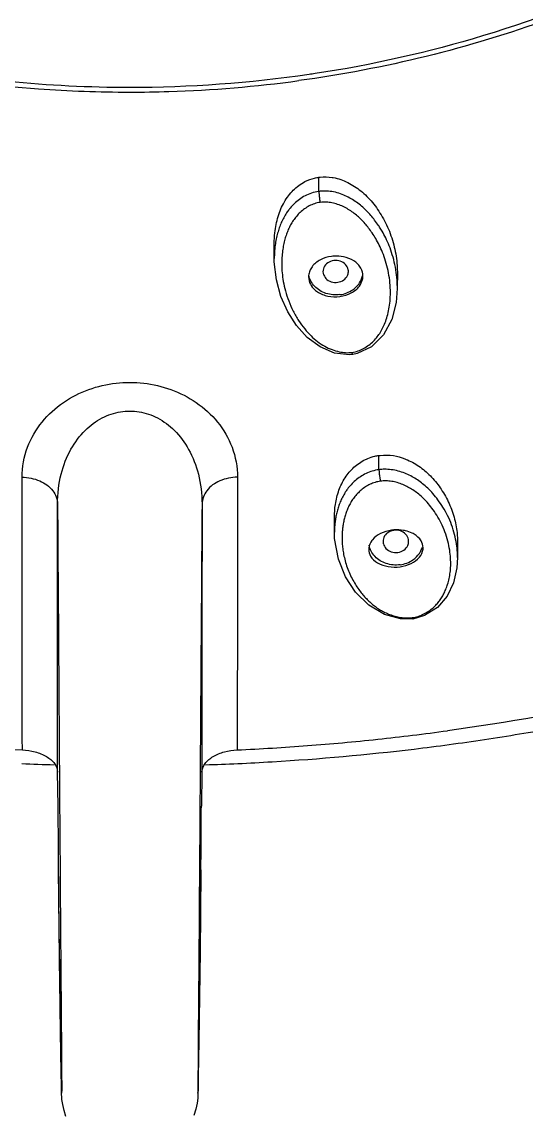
# Model space of a CAD drawing. Extents: x -1802 to -1505, y -7177 to -6757.
# Drawn here: x -1725.22 to -1711.32, y -6979.46 to -6949.41 of the extents above; entities that cross this region are included whole.
import ezdxf

# ---------------------------------------------------------------- set-up
doc = ezdxf.new("R2010")
doc.units = 0
doc.header["$LTSCALE"] = 5
doc.header["$MEASUREMENT"] = 0
doc.layers.add('DWG', color=7, linetype='CONTINUOUS')

msp = doc.modelspace()

# ---------------------------------------------------------------- linework, layer by layer
at = {"layer": 'DWG'}
for p, q in [((-1717.035, -6954.09), (-1717.035, -6953.698)), ((-1718.262, -6955.942), (-1718.262, -6955.531)), ((-1718.261, -6956.028), (-1718.262, -6955.94)), ((-1714.869, -6956.322), (-1714.87, -6956.765)), ((-1715.376, -6961.764), (-1715.376, -6961.372)), ((-1716.604, -6963.494), (-1716.604, -6963.071)), ((-1716.598, -6963.658), (-1716.604, -6963.488)), ((-1713.211, -6963.75), (-1713.211, -6964.189)), ((-1713.211, -6964.188), (-1713.228, -6964.47)), ((-1713.497, -6965.253), (-1713.762, -6965.562)), ((-1713.762, -6965.562), (-1714.118, -6965.788)), ((-1714.118, -6965.788), (-1714.442, -6965.883)), ((-1724.22, -6971.04), (-1724.237, -6970.105)), ((-1720.256, -6970.105), (-1720.273, -6971.04)), ((-1724.201, -6973.59), (-1724.208, -6972.796)), ((-1724.208, -6972.796), (-1724.208, -6972.801)), ((-1720.285, -6972.796), (-1720.296, -6974.008)), ((-1724.192, -6974.433), (-1724.201, -6973.59)), ((-1720.296, -6974.008), (-1720.308, -6975.052)), ((-1724.179, -6975.531), (-1724.192, -6974.433)), ((-1720.308, -6975.052), (-1720.324, -6976.288)), ((-1724.16, -6976.973), (-1724.179, -6975.531)), ((-1720.324, -6976.288), (-1720.342, -6977.527)), ((-1724.133, -6978.672), (-1724.16, -6976.973)), ((-1720.342, -6977.527), (-1720.357, -6978.5)), ((-1724.128, -6978.899), (-1724.133, -6978.672)), ((-1720.357, -6978.5), (-1720.364, -6978.87)), ((-1720.364, -6978.87), (-1720.367, -6978.953))]:
    msp.add_line(p, q, dxfattribs=at)
for points in [[(-1716.6, -6958.547), (-1717.001, -6958.379), (-1717.352, -6958.117), (-1717.649, -6957.788), (-1717.893, -6957.406), (-1718.078, -6956.985), (-1718.203, -6956.531), (-1718.261, -6956.028)], [(-1714.87, -6956.766), (-1714.9, -6957.154), (-1715.024, -6957.626), (-1715.248, -6958.048), (-1715.58, -6958.374)], [(-1716.1, -6958.587), (-1716.193, -6958.596), (-1716.6, -6958.547)], [(-1716.1, -6958.587), (-1716.107, -6958.575), (-1716.12, -6958.529)], [(-1715.58, -6958.374), (-1715.974, -6958.562), (-1716.1, -6958.587)], [(-1715.225, -6965.76), (-1715.659, -6965.501), (-1716.02, -6965.141), (-1716.299, -6964.715), (-1716.495, -6964.228), (-1716.598, -6963.658)], [(-1713.228, -6964.47), (-1713.325, -6964.888), (-1713.497, -6965.253)], [(-1714.442, -6965.883), (-1714.78, -6965.881), (-1715.225, -6965.76)], [(-1714.442, -6965.883), (-1714.447, -6965.877), (-1714.457, -6965.844)], [(-1724.005, -6979.605), (-1724.059, -6979.438), (-1724.096, -6979.274), (-1724.116, -6979.133), (-1724.123, -6979.046), (-1724.125, -6979.004), (-1724.126, -6978.971), (-1724.128, -6978.899)], [(-1720.367, -6978.953), (-1720.368, -6978.987), (-1720.369, -6979.025), (-1720.374, -6979.095), (-1720.39, -6979.231), (-1720.423, -6979.395), (-1720.476, -6979.573)]]:
    msp.add_lwpolyline(points, dxfattribs=at)
for points, start_tangent, end_tangent in [([(-1778.246, -6921.242), (-1778.171, -6923.758), (-1776.957, -6931.55), (-1774.296, -6939.067), (-1770.259, -6946.111), (-1764.95, -6952.498), (-1758.508, -6958.061), (-1751.109, -6962.647), (-1742.947, -6966.136), (-1734.238, -6968.437), (-1725.208, -6969.491)], (-0.000085, -1), (0.998958, -0.04564)), ([(-1666.246, -6921.242), (-1666.373, -6924.492), (-1666.936, -6928.8), (-1667.944, -6933.048), (-1669.389, -6937.2), (-1671.26, -6941.224), (-1673.541, -6945.086), (-1676.214, -6948.757), (-1679.258, -6952.207), (-1682.649, -6955.407), (-1686.357, -6958.332), (-1690.355, -6960.958), (-1694.61, -6963.265), (-1699.087, -6965.233), (-1703.751, -6966.847), (-1708.563, -6968.094), (-1713.486, -6968.963)], (-0.000016, -1), (-0.990792, -0.135394)), ([(-1700.142, -6942.628), (-1703.733, -6945.589), (-1707.902, -6948.014), (-1712.491, -6949.793), (-1717.136, -6950.841)], (-0.71555, -0.698561), (-0.988684, -0.150011)), ([(-1700.016, -6942.762), (-1701.69, -6944.254), (-1704.44, -6946.257), (-1707.451, -6947.958), (-1710.676, -6949.334), (-1714.071, -6950.365), (-1717.585, -6951.035)], (-0.719061, -0.694947), (-0.990792, -0.135394)), ([(-1722.246, -6951.225), (-1725.603, -6951.06), (-1728.913, -6950.567), (-1732.138, -6949.752)], (-1, 0), (-0.955944, 0.293548)), ([(-1731.797, -6949.995), (-1728.325, -6950.811), (-1724.764, -6951.259), (-1722.248, -6951.351)], (0.959937, -0.280216), (1, -0.000047)), ([(-1722.248, -6951.351), (-1721.166, -6951.334), (-1717.585, -6951.035)], (1, -0.000047), (0.990792, 0.135394)), ([(-1717.304, -6950.866), (-1722.246, -6951.225)], (-0.989425, -0.145044), (-1, 0)), ([(-1717.136, -6950.841), (-1717.304, -6950.866)], (-0.988684, -0.150011), (-0.989425, -0.145044)), ([(-1717.738, -6954.058), (-1717.416, -6953.818), (-1717.151, -6953.72)], (0.706389, 0.707824), (0.972258, 0.233912)), ([(-1717.151, -6953.72), (-1717.035, -6953.698)], (0.972258, 0.233912), (0.990791, 0.135398)), ([(-1717.035, -6953.698), (-1717, -6953.694)], (0.990791, 0.135398), (0.994359, 0.106065)), ([(-1717, -6953.694), (-1716.663, -6953.704)], (0.994359, 0.106065), (0.986897, -0.161352)), ([(-1716.663, -6953.704), (-1716.636, -6953.708)], (0.986897, -0.161352), (0.983331, -0.181825)), ([(-1716.636, -6953.708), (-1716.236, -6953.845)], (0.983331, -0.181825), (0.896839, -0.442357)), ([(-1716.236, -6953.845), (-1715.876, -6954.076), (-1715.558, -6954.393), (-1715.286, -6954.788), (-1715.067, -6955.249)], (0.896839, -0.442357), (0.35175, -0.936094)), ([(-1718.154, -6954.777), (-1717.985, -6954.381), (-1717.738, -6954.058)], (0.291185, 0.956667), (0.706389, 0.707824)), ([(-1717.24, -6954.138), (-1717.412, -6954.211), (-1717.571, -6954.31), (-1717.706, -6954.425)], (-0.949524, -0.313696), (-0.721929, -0.691967)), ([(-1717.035, -6954.09), (-1717.24, -6954.138)], (-0.990806, -0.135294), (-0.949524, -0.313696)), ([(-1716.993, -6954.085), (-1717.035, -6954.09)], (-0.995111, -0.098759), (-0.990765, -0.135594)), ([(-1717.035, -6954.09), (-1717.029, -6954.175), (-1717.015, -6954.289), (-1716.997, -6954.393)], (0.000065, -1), (0.204139, -0.978942)), ([(-1716.262, -6954.23), (-1716.437, -6954.157), (-1716.627, -6954.104), (-1716.819, -6954.081), (-1716.993, -6954.085)], (-0.899925, 0.436045), (-0.995111, -0.098759)), ([(-1716.102, -6954.317), (-1716.262, -6954.23)], (-0.853767, 0.520656), (-0.899925, 0.436045)), ([(-1715.324, -6955.132), (-1715.392, -6955.025), (-1715.495, -6954.881), (-1715.598, -6954.752), (-1715.707, -6954.633), (-1715.824, -6954.522), (-1715.956, -6954.416), (-1716.102, -6954.317)], (-0.520074, 0.854121), (-0.853767, 0.520656)), ([(-1717.886, -6954.63), (-1717.921, -6954.68)], (-0.590757, -0.806849), (-0.558991, -0.829174)), ([(-1717.706, -6954.425), (-1717.823, -6954.549), (-1717.886, -6954.63)], (-0.721929, -0.691967), (-0.590757, -0.806849)), ([(-1716.997, -6954.393), (-1717.158, -6954.43), (-1717.297, -6954.488), (-1717.428, -6954.569), (-1717.546, -6954.667)], (-0.990792, -0.135393), (-0.726614, -0.687046)), ([(-1716.673, -6954.404), (-1716.828, -6954.386), (-1716.997, -6954.393)], (-0.982142, 0.188139), (-0.990771, -0.135547)), ([(-1716.089, -6954.672), (-1716.221, -6954.584), (-1716.364, -6954.508), (-1716.515, -6954.446), (-1716.673, -6954.404)], (-0.807562, 0.589783), (-0.982142, 0.188139)), ([(-1718.246, -6955.232), (-1718.154, -6954.777)], (0.107642, 0.99419), (0.291185, 0.956667)), ([(-1718.003, -6954.815), (-1718.069, -6954.951), (-1718.124, -6955.091), (-1718.17, -6955.238)], (-0.477968, -0.878377), (-0.262548, -0.964919)), ([(-1717.921, -6954.68), (-1718.003, -6954.815)], (-0.558991, -0.829174), (-0.477968, -0.878377)), ([(-1717.65, -6954.777), (-1717.739, -6954.894), (-1717.813, -6955.015), (-1717.875, -6955.14), (-1717.926, -6955.27)], (-0.645968, -0.763364), (-0.332525, -0.943095)), ([(-1717.546, -6954.667), (-1717.65, -6954.777)], (-0.726614, -0.687046), (-0.645968, -0.763364)), ([(-1715.563, -6955.236), (-1715.661, -6955.1), (-1715.758, -6954.979), (-1715.86, -6954.87), (-1715.969, -6954.768), (-1716.089, -6954.672)], (-0.556664, 0.830738), (-0.807562, 0.589783)), ([(-1718.262, -6955.531), (-1718.246, -6955.232)], (0.00067, 1), (0.107642, 0.99419)), ([(-1718.17, -6955.238), (-1718.208, -6955.399), (-1718.238, -6955.575), (-1718.257, -6955.769)], (-0.262548, -0.964919), (-0.062273, -0.998059)), ([(-1715.465, -6955.392), (-1715.563, -6955.236)], (-0.504359, 0.863494), (-0.556664, 0.830738)), ([(-1715.29, -6955.189), (-1715.324, -6955.132)], (-0.501973, 0.864883), (-0.520074, 0.854121)), ([(-1715.095, -6955.588), (-1715.191, -6955.374), (-1715.29, -6955.189)], (-0.37285, 0.927892), (-0.501973, 0.864883)), ([(-1715.067, -6955.249), (-1714.926, -6955.75)], (0.35175, -0.936094), (0.190495, -0.981688)), ([(-1717.969, -6955.408), (-1718.005, -6955.56), (-1718.034, -6955.728)], (-0.264144, -0.964483), (-0.13387, -0.990999)), ([(-1717.926, -6955.27), (-1717.969, -6955.408)], (-0.332525, -0.943095), (-0.264144, -0.964483)), ([(-1715.37, -6955.569), (-1715.465, -6955.392)], (-0.444343, 0.895857), (-0.504359, 0.863494)), ([(-1718.257, -6955.769), (-1718.262, -6955.94)], (-0.062273, -0.998059), (-0.000987, -1)), ([(-1718.034, -6955.728), (-1718.052, -6955.913), (-1718.057, -6956.114)], (-0.13387, -0.990999), (0.013671, -0.999907)), ([(-1715.194, -6956.009), (-1715.278, -6955.773), (-1715.37, -6955.569)], (-0.294766, 0.955569), (-0.444343, 0.895857)), ([(-1714.869, -6956.743), (-1714.87, -6956.674), (-1714.89, -6956.393), (-1714.938, -6956.107), (-1715.008, -6955.835), (-1715.095, -6955.588)], (-0.000213, 1), (-0.37285, 0.927892)), ([(-1714.926, -6955.75), (-1714.87, -6956.255)], (0.190495, -0.981688), (0.024405, -0.999702)), ([(-1718.057, -6956.114), (-1718.045, -6956.332), (-1718.013, -6956.57)], (0.013671, -0.999907), (0.175611, -0.98446)), ([(-1716.685, -6955.881), (-1716.991, -6955.977), (-1717.218, -6956.165)], (-0.990792, -0.135394), (-0.601149, -0.799137)), ([(-1716.623, -6955.998), (-1716.789, -6956.061), (-1716.896, -6956.188), (-1716.915, -6956.344), (-1716.909, -6956.368)], (-0.990792, -0.135394), (0.271981, -0.962303)), ([(-1716.62, -6955.874), (-1716.685, -6955.881)], (-0.997569, -0.069687), (-0.990792, -0.135394)), ([(-1716.227, -6956.367), (-1716.222, -6956.249), (-1716.295, -6956.106), (-1716.442, -6956.014), (-1716.623, -6955.998)], (0.260047, 0.965596), (-0.990792, -0.135394)), ([(-1716.353, -6955.891), (-1716.62, -6955.874)], (-0.979442, 0.201726), (-0.997569, -0.069687)), ([(-1716.066, -6956.007), (-1716.353, -6955.891)], (-0.835124, 0.550061), (-0.979442, 0.201726)), ([(-1715.974, -6956.08), (-1716.066, -6956.007)], (-0.724262, 0.689525), (-0.835124, 0.550061)), ([(-1715.951, -6956.103), (-1715.974, -6956.08)], (-0.684904, 0.728633), (-0.724262, 0.689525)), ([(-1715.818, -6956.421), (-1715.874, -6956.209), (-1715.951, -6956.103)], (-0.007172, 0.999974), (-0.684904, 0.728633)), ([(-1715.126, -6956.271), (-1715.194, -6956.009)], (-0.20872, 0.977975), (-0.294766, 0.955569)), ([(-1717.316, -6956.404), (-1717.318, -6956.448)], (-0.100633, -0.994924), (0.007223, -0.999974)), ([(-1717.318, -6956.448), (-1717.266, -6956.652), (-1717.249, -6956.682)], (0.007223, -0.999974), (0.525614, -0.850723)), ([(-1717.284, -6956.279), (-1717.316, -6956.404)], (-0.384083, -0.923299), (-0.100633, -0.994924)), ([(-1716.451, -6956.937), (-1716.837, -6956.902), (-1717.151, -6956.705), (-1717.309, -6956.399)], (-0.990792, -0.135394), (-0.178434, 0.983952)), ([(-1717.256, -6956.223), (-1717.284, -6956.279)], (-0.493741, -0.869609), (-0.384083, -0.923299)), ([(-1717.218, -6956.165), (-1717.256, -6956.223)], (-0.601149, -0.799137), (-0.493741, -0.869609)), ([(-1716.909, -6956.368), (-1716.841, -6956.487), (-1716.694, -6956.579), (-1716.513, -6956.596)], (0.271981, -0.962303), (0.990792, 0.135394)), ([(-1716.513, -6956.596), (-1716.347, -6956.532), (-1716.241, -6956.405), (-1716.227, -6956.367)], (0.990792, 0.135394), (0.260047, 0.965596)), ([(-1716.451, -6956.937), (-1716.096, -6956.8), (-1715.868, -6956.529), (-1715.832, -6956.418)], (0.990792, 0.135394), (0.211559, 0.977365)), ([(-1715.83, -6956.522), (-1715.82, -6956.458), (-1715.818, -6956.421)], (0.238468, 0.97115), (-0.007172, 0.999974)), ([(-1715.081, -6956.545), (-1715.126, -6956.271)], (-0.118153, 0.992995), (-0.20872, 0.977975)), ([(-1714.87, -6956.255), (-1714.869, -6956.322)], (0.024405, -0.999702), (0.000612, -1)), ([(-1718.013, -6956.57), (-1717.954, -6956.832), (-1717.864, -6957.109), (-1717.742, -6957.39), (-1717.591, -6957.653), (-1717.423, -6957.882), (-1717.249, -6958.073), (-1717.068, -6958.23), (-1716.873, -6958.358)], (0.175611, -0.98446), (0.87475, -0.484575)), ([(-1717.249, -6956.682), (-1717.075, -6956.857), (-1716.785, -6956.976), (-1716.451, -6956.987)], (0.525614, -0.850723), (0.990792, 0.135394)), ([(-1716.451, -6956.987), (-1716.143, -6956.889), (-1715.915, -6956.7), (-1715.83, -6956.522)], (0.990792, 0.135394), (0.238468, 0.97115)), ([(-1715.067, -6957.06), (-1715.061, -6956.814), (-1715.081, -6956.545)], (0.068761, 0.997633), (-0.118153, 0.992995)), ([(-1715.135, -6957.481), (-1715.092, -6957.28), (-1715.067, -6957.06)], (0.252855, 0.967504), (0.068761, 0.997633)), ([(-1715.336, -6957.971), (-1715.259, -6957.828), (-1715.191, -6957.664), (-1715.135, -6957.481)], (0.517885, 0.85545), (0.252855, 0.967504)), ([(-1715.799, -6958.421), (-1715.654, -6958.326), (-1715.527, -6958.216), (-1715.423, -6958.098), (-1715.336, -6957.971)], (0.877706, 0.4792), (0.517885, 0.85545)), ([(-1716.873, -6958.358), (-1716.671, -6958.452), (-1716.473, -6958.511), (-1716.295, -6958.535), (-1716.12, -6958.529)], (0.87475, -0.484575), (0.990847, 0.134991)), ([(-1716.12, -6958.529), (-1715.95, -6958.488), (-1715.799, -6958.421)], (0.990731, 0.135841), (0.877706, 0.4792)), ([(-1725.217, -6961.97), (-1725.065, -6961.143), (-1724.662, -6960.449), (-1724.076, -6959.911), (-1723.375, -6959.552), (-1722.624, -6959.378), (-1721.862, -6959.378), (-1721.112, -6959.554), (-1720.413, -6959.914), (-1719.829, -6960.451), (-1719.428, -6961.145), (-1719.276, -6961.97)], (-0.000482, 1), (-0.000717, -1)), ([(-1724.238, -6962.708), (-1724.137, -6961.883), (-1723.868, -6961.201), (-1723.475, -6960.679), (-1723.005, -6960.334), (-1722.5, -6960.166), (-1721.988, -6960.167), (-1721.484, -6960.336), (-1721.015, -6960.682), (-1720.624, -6961.204), (-1720.356, -6961.885), (-1720.255, -6962.708)], (-0.002267, 0.999997), (-0.00237, -0.999997)), ([(-1716.066, -6961.698), (-1715.751, -6961.484), (-1715.686, -6961.455)], (0.739788, 0.67284), (0.924886, 0.380244)), ([(-1715.686, -6961.455), (-1715.487, -6961.392)], (0.924886, 0.380244), (0.975061, 0.221939)), ([(-1715.487, -6961.392), (-1715.376, -6961.372)], (0.975061, 0.221939), (0.990791, 0.135397)), ([(-1715.376, -6961.372), (-1715.343, -6961.368)], (0.990791, 0.135397), (0.993934, 0.109982)), ([(-1715.343, -6961.368), (-1714.978, -6961.377)], (0.993934, 0.109982), (0.987371, -0.158427)), ([(-1714.978, -6961.377), (-1714.659, -6961.465)], (0.987371, -0.158427), (0.93231, -0.36166)), ([(-1714.659, -6961.465), (-1714.589, -6961.494)], (0.93231, -0.36166), (0.916508, -0.400017)), ([(-1714.589, -6961.494), (-1714.235, -6961.696), (-1713.924, -6961.971), (-1713.66, -6962.305)], (0.916508, -0.400017), (0.55521, -0.83171)), ([(-1716.479, -6962.33), (-1716.309, -6961.984), (-1716.066, -6961.698)], (0.338498, 0.940967), (0.739788, 0.67284)), ([(-1715.56, -6961.804), (-1715.733, -6961.87), (-1715.889, -6961.959)], (-0.957995, -0.286785), (-0.831368, -0.555722)), ([(-1715.376, -6961.764), (-1715.56, -6961.804)], (-0.99079, -0.135408), (-0.957995, -0.286785)), ([(-1715.331, -6961.759), (-1715.376, -6961.764)], (-0.995201, -0.09785), (-0.990797, -0.135359)), ([(-1715.376, -6961.764), (-1715.37, -6961.855), (-1715.355, -6961.977), (-1715.336, -6962.082)], (0.000009, -1), (0.220281, -0.975436)), ([(-1714.624, -6961.88), (-1714.799, -6961.815), (-1714.987, -6961.771), (-1715.181, -6961.753), (-1715.331, -6961.759)], (-0.918756, 0.394826), (-0.995201, -0.09785)), ([(-1725.208, -6969.491), (-1725.21, -6968.639), (-1725.211, -6967.802), (-1725.213, -6966.995), (-1725.214, -6966.217), (-1725.214, -6965.464), (-1725.215, -6964.751), (-1725.216, -6964.095), (-1725.216, -6963.495), (-1725.216, -6962.945), (-1725.217, -6962.44), (-1725.217, -6961.97)], (-0.002926, 0.999996), (-0.000585, 1)), ([(-1725.217, -6961.97), (-1724.728, -6962.074), (-1724.371, -6962.343), (-1724.238, -6962.708)], (0.999884, -0.015259), (0.012302, -0.999924)), ([(-1719.276, -6961.97), (-1719.765, -6962.074), (-1720.122, -6962.343), (-1720.255, -6962.708)], (-0.999884, -0.015236), (-0.012323, -0.999924)), ([(-1719.276, -6961.97), (-1719.276, -6962.437), (-1719.277, -6962.939), (-1719.277, -6963.483), (-1719.277, -6964.076), (-1719.278, -6964.723), (-1719.279, -6965.426), (-1719.279, -6966.171), (-1719.28, -6966.945), (-1719.282, -6967.756), (-1719.283, -6968.609), (-1719.285, -6969.491)], (-0.000585, -1), (-0.002927, -0.999996)), ([(-1716.026, -6962.064), (-1716.144, -6962.178)], (-0.755026, -0.655695), (-0.679118, -0.734029)), ([(-1715.889, -6961.959), (-1716.026, -6962.064)], (-0.831368, -0.555722), (-0.755026, -0.655695)), ([(-1715.336, -6962.082), (-1715.48, -6962.113), (-1715.618, -6962.165), (-1715.747, -6962.236)], (-0.990793, -0.135382), (-0.838269, -0.545257)), ([(-1715.182, -6962.073), (-1715.336, -6962.082)], (-0.999921, 0.01257), (-0.990811, -0.135257)), ([(-1714.442, -6962.321), (-1714.576, -6962.242), (-1714.72, -6962.174), (-1714.871, -6962.12), (-1715.026, -6962.086), (-1715.182, -6962.073)], (-0.838623, 0.544713), (-0.999921, 0.01257)), ([(-1714.462, -6961.958), (-1714.624, -6961.88)], (-0.877994, 0.478671), (-0.918756, 0.394826)), ([(-1713.888, -6962.425), (-1714.03, -6962.276), (-1714.172, -6962.151), (-1714.314, -6962.048), (-1714.462, -6961.958)], (-0.659646, 0.751576), (-0.877994, 0.478671)), ([(-1716.577, -6962.723), (-1716.479, -6962.33)], (0.149972, 0.98869), (0.338498, 0.940967)), ([(-1716.277, -6962.344), (-1716.33, -6962.426), (-1716.401, -6962.556), (-1716.458, -6962.687)], (-0.57032, -0.821423), (-0.3631, -0.93175)), ([(-1716.245, -6962.3), (-1716.277, -6962.344)], (-0.599406, -0.800445), (-0.57032, -0.821423)), ([(-1716.144, -6962.178), (-1716.245, -6962.3)], (-0.679118, -0.734029), (-0.599406, -0.800445)), ([(-1715.865, -6962.324), (-1715.97, -6962.424), (-1716.061, -6962.531), (-1716.139, -6962.644)], (-0.762278, -0.64725), (-0.524031, -0.851699)), ([(-1715.747, -6962.236), (-1715.865, -6962.324)], (-0.838269, -0.545257), (-0.762278, -0.64725)), ([(-1714.181, -6962.526), (-1714.313, -6962.413), (-1714.442, -6962.321)], (-0.729139, 0.684366), (-0.838623, 0.544713)), ([(-1713.749, -6962.598), (-1713.888, -6962.425)], (-0.595002, 0.803724), (-0.659646, 0.751576)), ([(-1713.66, -6962.305), (-1713.441, -6962.699)], (0.55521, -0.83171), (0.410806, -0.911723)), ([(-1724.238, -6962.708), (-1724.206, -6967.315), (-1724.176, -6971.674), (-1724.142, -6976.296)], (0.006961, -0.999976), (0.008331, -0.999965)), ([(-1724.237, -6970.105), (-1724.237, -6969.255), (-1724.237, -6968.428), (-1724.237, -6967.633), (-1724.237, -6966.867), (-1724.237, -6966.128), (-1724.237, -6965.431), (-1724.237, -6964.79), (-1724.237, -6964.204), (-1724.238, -6963.666), (-1724.238, -6963.169), (-1724.238, -6962.708)], (-0.000421, 1), (-0.000049, 1)), ([(-1720.255, -6962.708), (-1720.287, -6967.314), (-1720.317, -6971.674), (-1720.351, -6976.297)], (-0.006961, -0.999976), (-0.008332, -0.999965)), ([(-1720.255, -6962.708), (-1720.255, -6963.167), (-1720.255, -6963.66), (-1720.255, -6964.194), (-1720.256, -6964.775), (-1720.256, -6965.408), (-1720.256, -6966.096), (-1720.256, -6966.828), (-1720.256, -6967.589), (-1720.256, -6968.387), (-1720.256, -6969.227), (-1720.256, -6970.105)], (-0.000049, -1), (-0.00042, -1)), ([(-1716.458, -6962.687), (-1716.504, -6962.819), (-1716.54, -6962.95), (-1716.567, -6963.08), (-1716.586, -6963.21), (-1716.599, -6963.339), (-1716.604, -6963.471), (-1716.604, -6963.488)], (-0.3631, -0.93175), (-0.002557, -0.999997)), ([(-1716.604, -6963.071), (-1716.577, -6962.723)], (0.000905, 1), (0.149972, 0.98869)), ([(-1716.139, -6962.644), (-1716.204, -6962.762), (-1716.257, -6962.883), (-1716.3, -6963.005), (-1716.334, -6963.129), (-1716.36, -6963.253), (-1716.379, -6963.376)], (-0.524031, -0.851699), (-0.121968, -0.992534)), ([(-1713.915, -6962.826), (-1714.047, -6962.663), (-1714.181, -6962.526)], (-0.599414, 0.800439), (-0.729139, 0.684366)), ([(-1713.484, -6963.031), (-1713.613, -6962.798), (-1713.749, -6962.598)], (-0.440046, 0.897975), (-0.595002, 0.803724)), ([(-1713.441, -6962.699), (-1713.291, -6963.127)], (0.410806, -0.911723), (0.248109, -0.968732)), ([(-1713.785, -6963.016), (-1713.915, -6962.826)], (-0.528641, 0.848846), (-0.599414, 0.800439)), ([(-1713.556, -6963.482), (-1713.662, -6963.237), (-1713.785, -6963.016)], (-0.347309, 0.937751), (-0.528641, 0.848846)), ([(-1713.292, -6963.553), (-1713.374, -6963.288), (-1713.484, -6963.031)], (-0.246243, 0.969208), (-0.440046, 0.897975)), ([(-1713.291, -6963.127), (-1713.219, -6963.553), (-1713.217, -6963.588)], (0.248109, -0.968732), (0.068832, -0.997628)), ([(-1716.379, -6963.376), (-1716.391, -6963.498), (-1716.395, -6963.623), (-1716.393, -6963.756)], (-0.121968, -0.992534), (0.048849, -0.998806)), ([(-1715.027, -6963.433), (-1715.331, -6963.525), (-1715.558, -6963.698)], (-0.990792, -0.135394), (-0.634667, -0.772786)), ([(-1714.966, -6963.437), (-1715.133, -6963.501), (-1715.241, -6963.63), (-1715.26, -6963.788), (-1715.255, -6963.809)], (-0.990792, -0.135394), (0.259127, -0.965843)), ([(-1714.967, -6963.427), (-1715.027, -6963.433)], (-0.996768, -0.080339), (-0.990792, -0.135394)), ([(-1714.697, -6963.439), (-1714.967, -6963.427)], (-0.985076, 0.172117), (-0.996768, -0.080339)), ([(-1714.563, -6963.795), (-1714.562, -6963.693), (-1714.637, -6963.547), (-1714.785, -6963.454), (-1714.966, -6963.437)], (0.197513, 0.9803), (-0.990792, -0.135394)), ([(-1714.645, -6963.45), (-1714.697, -6963.439)], (-0.974419, 0.22474), (-0.985076, 0.172117)), ([(-1714.462, -6963.513), (-1714.645, -6963.45)], (-0.90006, 0.435767), (-0.974419, 0.22474)), ([(-1714.41, -6963.541), (-1714.462, -6963.513)], (-0.863341, 0.504621), (-0.90006, 0.435767)), ([(-1714.16, -6963.917), (-1714.215, -6963.725), (-1714.41, -6963.541)], (-0.012762, 0.999919), (-0.863341, 0.504621)), ([(-1713.477, -6963.735), (-1713.556, -6963.482)], (-0.248531, 0.968624), (-0.347309, 0.937751)), ([(-1713.211, -6964.188), (-1713.215, -6964.046), (-1713.24, -6963.81), (-1713.292, -6963.553)], (-0.000603, 1), (-0.246243, 0.969208)), ([(-1713.217, -6963.588), (-1713.211, -6963.75)], (0.068832, -0.997628), (0.000376, -1)), ([(-1716.393, -6963.756), (-1716.381, -6963.9), (-1716.358, -6964.06), (-1716.32, -6964.233)], (0.048849, -0.998806), (0.246955, -0.969027)), ([(-1715.657, -6963.919), (-1715.659, -6963.959)], (-0.107523, -0.994203), (0.012831, -0.999918)), ([(-1715.659, -6963.959), (-1715.607, -6964.148), (-1715.413, -6964.333), (-1715.123, -6964.435), (-1714.792, -6964.441)], (0.012831, -0.999918), (0.990792, 0.135394)), ([(-1715.574, -6963.718), (-1715.657, -6963.919)], (-0.59592, -0.803044), (-0.107523, -0.994203)), ([(-1715.484, -6964.162), (-1715.493, -6964.153), (-1715.65, -6963.847)], (-0.694879, 0.719126), (-0.178434, 0.983952)), ([(-1715.558, -6963.698), (-1715.574, -6963.718)], (-0.634667, -0.772786), (-0.59592, -0.803044)), ([(-1715.255, -6963.809), (-1715.185, -6963.934), (-1715.036, -6964.027), (-1714.855, -6964.044)], (0.259127, -0.965843), (0.990792, 0.135394)), ([(-1714.855, -6964.044), (-1714.688, -6963.98), (-1714.581, -6963.852), (-1714.563, -6963.795)], (0.990792, 0.135394), (0.197513, 0.9803)), ([(-1714.792, -6964.441), (-1714.488, -6964.35), (-1714.261, -6964.177), (-1714.162, -6963.954)], (0.990792, 0.135394), (0.098158, 0.995171)), ([(-1714.21, -6963.978), (-1714.185, -6963.913)], (0.402606, 0.915373), (0.290104, 0.956995)), ([(-1714.162, -6963.954), (-1714.16, -6963.917)], (0.098158, 0.995171), (-0.012762, 0.999919)), ([(-1713.426, -6963.981), (-1713.477, -6963.735)], (-0.152569, 0.988293), (-0.248531, 0.968624)), ([(-1716.32, -6964.233), (-1716.267, -6964.413), (-1716.199, -6964.594), (-1716.117, -6964.768), (-1716.027, -6964.928), (-1715.934, -6965.068), (-1715.84, -6965.189), (-1715.747, -6965.295), (-1715.652, -6965.39), (-1715.554, -6965.478), (-1715.449, -6965.559), (-1715.336, -6965.634), (-1715.212, -6965.7)], (0.246955, -0.969027), (0.902572, -0.430538)), ([(-1714.792, -6964.385), (-1715.178, -6964.35), (-1715.484, -6964.162)], (-0.990792, -0.135394), (-0.694879, 0.719126)), ([(-1714.792, -6964.385), (-1714.438, -6964.249), (-1714.263, -6964.074)], (0.990792, 0.135394), (0.56397, 0.825795)), ([(-1714.263, -6964.074), (-1714.21, -6963.978)], (0.56397, 0.825795), (0.402606, 0.915373)), ([(-1713.399, -6964.411), (-1713.402, -6964.207), (-1713.426, -6963.981)], (0.0303, 0.999541), (-0.152569, 0.988293)), ([(-1713.483, -6964.926), (-1713.442, -6964.769), (-1713.413, -6964.597), (-1713.399, -6964.411)], (0.299091, 0.954225), (0.0303, 0.999541)), ([(-1713.723, -6965.403), (-1713.652, -6965.301), (-1713.59, -6965.19), (-1713.534, -6965.066), (-1713.483, -6964.926)], (0.61502, 0.788512), (0.299091, 0.954225)), ([(-1714.155, -6965.749), (-1714.024, -6965.676), (-1713.908, -6965.591), (-1713.808, -6965.5), (-1713.723, -6965.403)], (0.899548, 0.436822), (0.61502, 0.788512)), ([(-1715.212, -6965.7), (-1715.076, -6965.757), (-1714.931, -6965.804), (-1714.777, -6965.836), (-1714.617, -6965.852), (-1714.457, -6965.844)], (0.902572, -0.430538), (0.990837, 0.13506)), ([(-1714.457, -6965.844), (-1714.3, -6965.808), (-1714.155, -6965.749)], (0.99078, 0.135482), (0.899548, 0.436822)), ([(-1706.72, -6968.082), (-1706.957, -6968.14), (-1707.194, -6968.196), (-1707.668, -6968.306), (-1708.62, -6968.516), (-1709.576, -6968.712), (-1710.536, -6968.893), (-1712.467, -6969.213), (-1713.439, -6969.352)], (-0.971357, -0.237625), (-0.991, -0.133861)), ([(-1719.285, -6969.491), (-1717.346, -6969.373), (-1715.412, -6969.197), (-1713.486, -6968.963)], (0.998958, 0.04564), (0.990792, 0.135394)), ([(-1713.439, -6969.352), (-1714.408, -6969.476), (-1718.318, -6969.827), (-1719.27, -6969.877)], (-0.991, -0.133861), (-0.998973, -0.045315)), ([(-1725.208, -6969.491), (-1724.857, -6969.545), (-1724.543, -6969.675), (-1724.322, -6969.869), (-1724.237, -6970.105)], (0.998958, -0.045638), (0.01728, -0.999851)), ([(-1720.256, -6970.105), (-1720.171, -6969.869), (-1719.95, -6969.675), (-1719.636, -6969.545), (-1719.285, -6969.491)], (0.017286, 0.999851), (0.998958, 0.045638)), ([(-1724.332, -6969.911), (-1725.223, -6969.877)], (-0.999495, 0.031772), (-0.998973, 0.045315)), ([(-1719.27, -6969.877), (-1720.161, -6969.911)], (-0.998973, -0.045315), (-0.999495, -0.031772)), ([(-1724.208, -6972.801), (-1724.214, -6971.92), (-1724.22, -6971.04)], (-0.00779, 0.99997), (-0.006478, 0.999979)), ([(-1720.285, -6972.801), (-1720.279, -6971.92), (-1720.273, -6971.04)], (0.00779, 0.99997), (0.006476, 0.999979)), ([(-1724.199, -6973.748), (-1724.208, -6972.801)], (-0.009842, 0.999952), (-0.007871, 0.999969)), ([(-1720.351, -6976.297), (-1720.359, -6977.221), (-1720.364, -6977.995), (-1720.368, -6978.566), (-1720.369, -6978.895), (-1720.367, -6978.959), (-1720.362, -6978.756), (-1720.354, -6978.298), (-1720.343, -6977.618), (-1720.33, -6976.762), (-1720.317, -6975.789), (-1720.304, -6974.761), (-1720.294, -6973.743), (-1720.285, -6972.801)], (-0.008327, -0.999965), (0.007876, 0.999969)), ([(-1724.142, -6976.296), (-1724.134, -6977.222), (-1724.129, -6977.995), (-1724.125, -6978.566), (-1724.124, -6978.895), (-1724.126, -6978.959), (-1724.131, -6978.756), (-1724.139, -6978.298), (-1724.15, -6977.618), (-1724.163, -6976.762), (-1724.176, -6975.79), (-1724.189, -6974.761), (-1724.199, -6973.748)], (0.008321, -0.999965), (-0.009842, 0.999952))]:
    msp.add_spline(points, degree=3, dxfattribs=dict(at, start_tangent=start_tangent, end_tangent=end_tangent))

doc.saveas('drawing.dxf')
